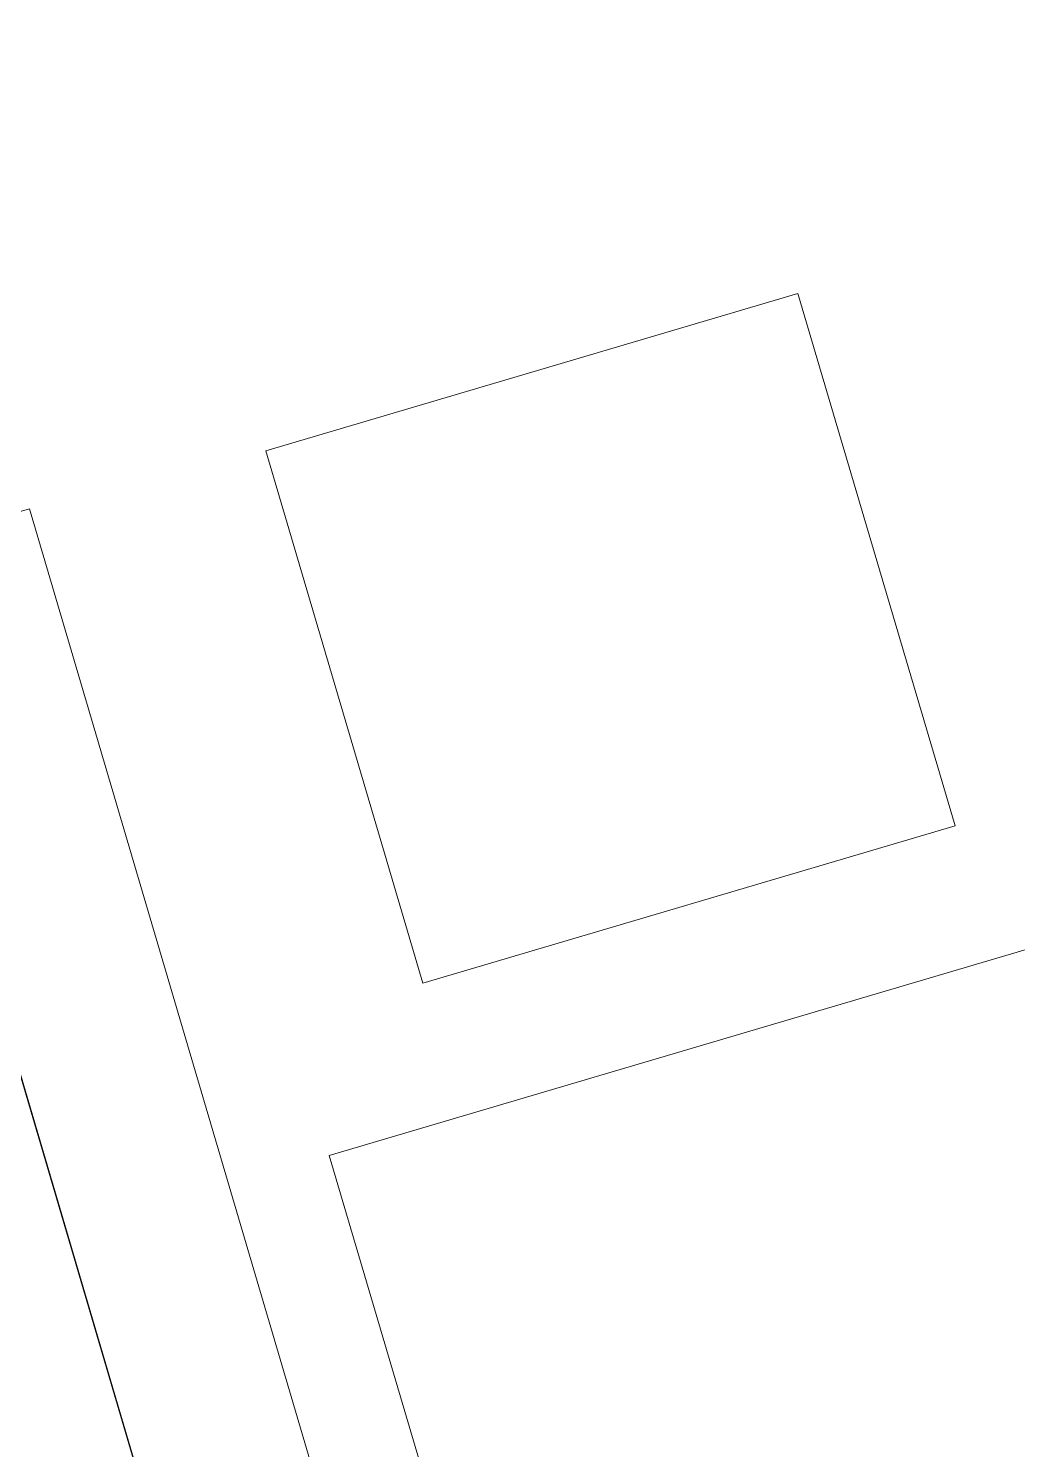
# Model space of a CAD drawing. Header units: millimetres. Extents: x 62878 to 70819, y -67946 to -61850.
# Drawn here: x 63483.5 to 63554.8, y -64890 to -64787.6 of the extents above; entities that cross this region are included whole.
import ezdxf

# ---------------------------------------------------------------- set-up
doc = ezdxf.new("R2010")
doc.units = ezdxf.units.MM
for name, color, linetype, lineweight in [('DOGRAMA', 171, 'Continuous', 0), ('GOR-2', 152, 'Continuous', 20), ('TEFRİŞ-yeni', 53, 'Continuous', 9)]:
    doc.layers.add(name, color=color, linetype=linetype, lineweight=lineweight)

msp = doc.modelspace()

# ---------------------------------------------------------------- linework, layer by layer
msp.add_lwpolyline([(68896.02, -63031.44), (69030.26, -63071.18), (69185.28, -62547.65), (68893, -62461.11, 1.044368), (68063.2, -62298.73, 0.204375), (63106.96, -62494.78, 0.353953), (62932.94, -62997.83), (63753.18, -65779.6), (64154.95, -67142.15), (65336.72, -66792.62), (65336.7, -66829.11), (65270.54, -66829.07, 0.626789), (65270.2, -67369.07), (65531.84, -67369.23, 0.926242), (66130.09, -67369.61), (66391.73, -67369.77, 0.626743), (66392.07, -66829.77), (66326.15, -66829.73), (66326.17, -66793.24), (67506.16, -67144.13), (68467.02, -63899.09), (68625.2, -63946.04), (68896.02, -63031.42)], format="xyb")
at = {"layer": 'DOGRAMA', "lineweight": -2}
msp.add_lwpolyline([(63106.96, -62494.78, 0.354372), (62933.16, -62998.56), (63684.78, -65547.6)], format="xyb", dxfattribs=at)
at = {"layer": 'GOR-2'}
for q in [(63481.66, -64822.78), (63666.94, -65444.08)]:
    msp.add_line((63483.58, -64822.22), q, dxfattribs=at)
at = {"layer": 'TEFRİŞ-yeni'}
for points in [[(63550.3, -64845.06), (63511.94, -64856.39), (63500.61, -64818.03), (63538.97, -64806.7), (63550.3, -64845.06)], [(63527.85, -64945.54), (63642.94, -64911.54), (63620.27, -64834.81), (63505.19, -64868.82), (63527.85, -64945.54)]]:
    msp.add_lwpolyline(points, dxfattribs=at)

doc.saveas('drawing.dxf')
